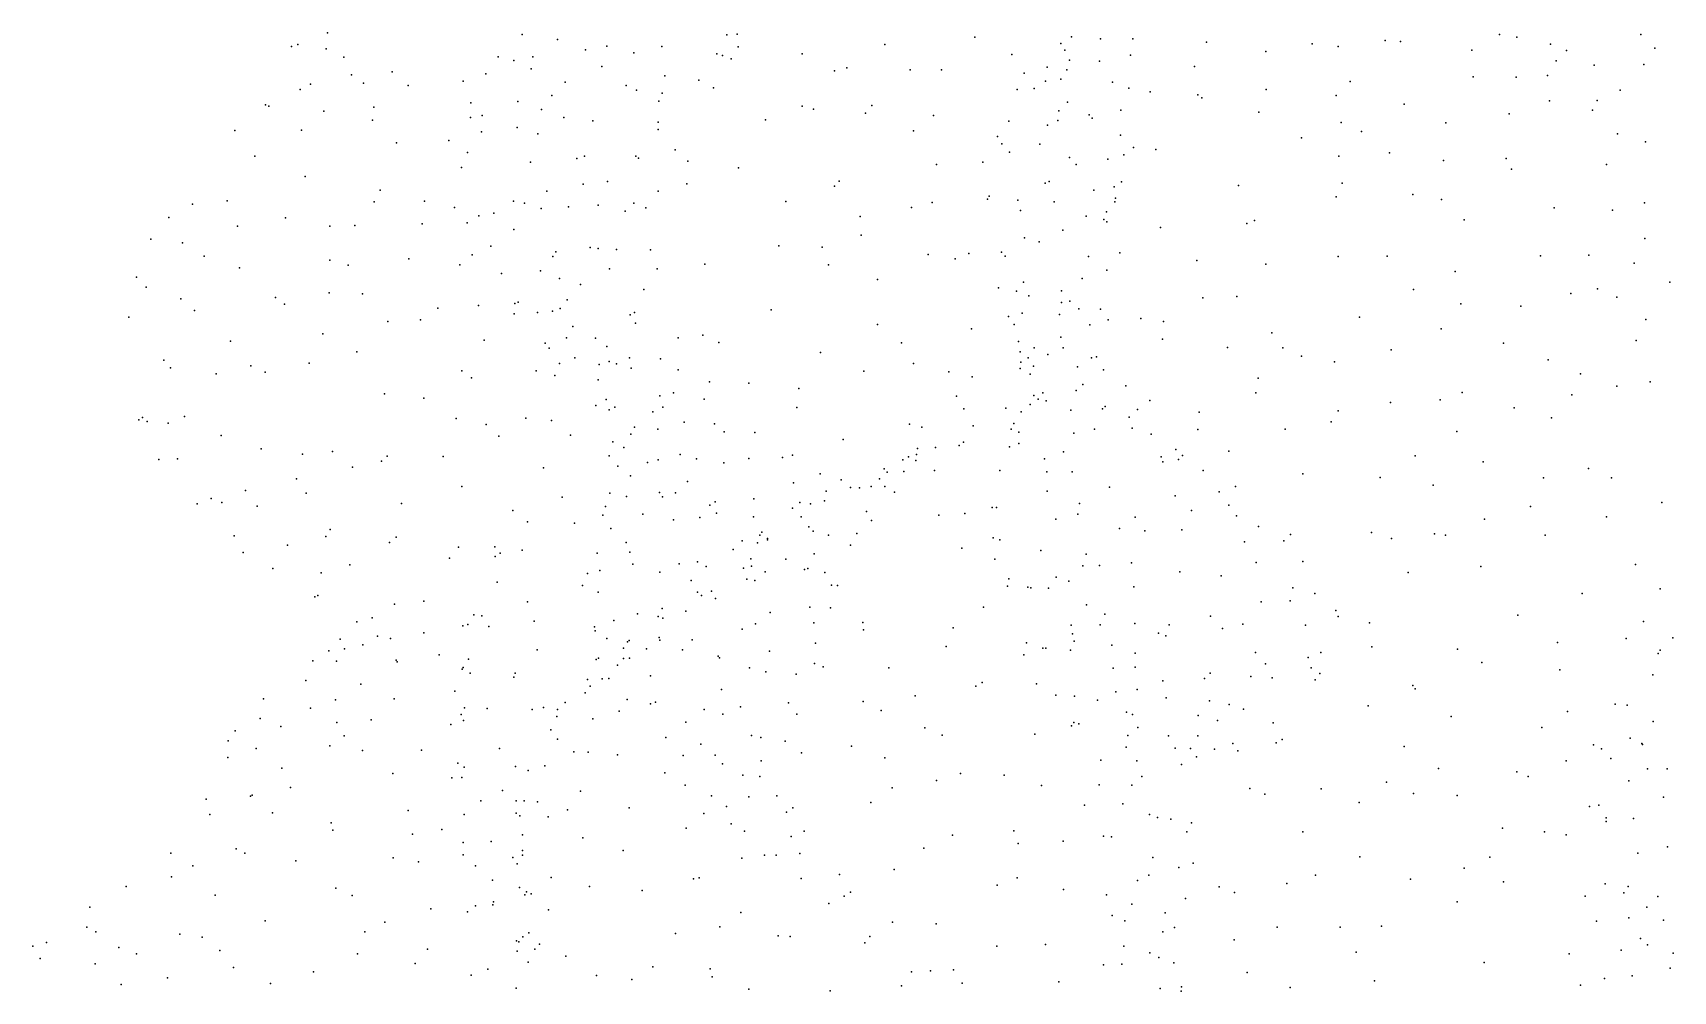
# Model space of a CAD drawing. Header units: metres. Extents: x -25 to 25, y -27.7 to 27.8.
# Drawn here: x -23.38 to -17.98, y 6.79 to 9.94 of the extents above; entities that cross this region are included whole.
import ezdxf

# ---------------------------------------------------------------- set-up
doc = ezdxf.new("R2010")
doc.units = ezdxf.units.M

msp = doc.modelspace()

# ---------------------------------------------------------------- linework, layer by layer
for p in [(-22.4075, 9.944, -3.8141), (-21.7676, 9.9382, -0.0066), (-21.0942, 9.9376, -1.2031), (-21.0594, 9.9398, 1.1441), (-18.551, 9.9383, -8.3017), (-18.0862, 9.9388, 2.2609), (-22.5259, 9.899, -4.2344), (-22.5059, 9.9056, -4.0397), (-22.4122, 9.891, -4.6144), (-21.6512, 9.9221, 0.3287), (-21.5589, 9.8882, -5.1052), (-21.489, 9.9002, -2.2923), (-21.3081, 9.8994, -5.18), (-21.0559, 9.8973, -1.6596), (-20.5738, 9.905, 1.4546), (-20.2777, 9.9292, 1.5625), (-19.9942, 9.9084, -6.9187), (-19.9814, 9.8864, -7.1998), (-19.9589, 9.9304, -6.4407), (-19.8637, 9.9244, 1.8231), (-19.7574, 9.9237, 1.9637), (-19.5155, 9.9129, 2.1472), (-19.3202, 9.8828, -8.7355), (-19.1675, 9.9073, 2.2625), (-19.0815, 9.8992, -8.7479), (-18.927, 9.9187, -8.6765), (-18.8766, 9.9149, 2.2173), (-18.6419, 9.8869, 2.1114), (-18.4935, 9.9299, -8.1416), (-18.3827, 9.9071, -7.958), (-18.3305, 9.8861, -8.1198), (-18.0398, 9.8929, -7.8368), (-22.3545, 9.8634, -3.4975), (-21.8461, 9.8651, -0.3867), (-21.7942, 9.8529, -0.6083), (-21.7324, 9.8645, 0.2107), (-21.505, 9.833, 0.7197), (-21.3993, 9.8783, 0.846), (-21.1265, 9.8745, -1.9277), (-21.1077, 9.8698, -5.2239), (-21.0797, 9.8579, -1.4494), (-20.8452, 9.8746, -5.2452), (-20.6987, 9.8283, -5.1946), (-20.1558, 9.8721, 1.663), (-20.0397, 9.8312, -5.5406), (-19.9661, 9.8544, -5.6823), (-19.8669, 9.8511, -6.3063), (-19.7647, 9.8702, -8.5111), (-19.5547, 9.8327, -8.7034), (-18.3648, 9.8519, -8.514), (-18.2391, 9.8374, -8.2596), (-18.0763, 9.8394, -8.0816), (-22.464, 9.7746, -3.7263), (-22.329, 9.8052, -4.7351), (-22.2899, 9.7783, -3.127), (-22.1946, 9.8151, -4.8644), (-21.9617, 9.7843, -4.9744), (-21.8864, 9.8084, -0.2476), (-21.7374, 9.8251, -5.0539), (-21.6262, 9.7813, -0.8743), (-21.298, 9.8023, -1.0501), (-21.186, 9.7882, 1.145), (-20.7395, 9.8183, 1.418), (-20.4901, 9.8222, -5.1402), (-20.3876, 9.8221, 1.5999), (-20.1146, 9.8107, -5.4006), (-20.0453, 9.7851, -7.4559), (-19.9944, 9.7917, -8.2936), (-19.9745, 9.8223, -6.743), (-19.8247, 9.7817, -5.9351), (-19.0419, 9.7834, -8.9124), (-18.637, 9.7992, -8.8624), (-18.4956, 9.7982, 2.0978), (-18.3931, 9.8032, -8.6791), (-22.4975, 9.7574, -4.4992), (-22.1424, 9.7707, -2.7193), (-21.7813, 9.7175, 0.2233), (-21.6694, 9.7378, -2.2474), (-21.4254, 9.77, -2.1607), (-21.3907, 9.7555, -5.089), (-21.3174, 9.7194, 1.0634), (-21.3062, 9.7454, -1.9554), (-21.1371, 9.7627, -1.3223), (-20.1384, 9.7579, -7.8602), (-20.0827, 9.7605, -8.1348), (-19.7708, 9.7618, 1.9884), (-19.7004, 9.7499, -8.6903), (-19.5441, 9.7393, 2.0825), (-19.5302, 9.7295, -8.816), (-19.3188, 9.7573, 2.1459), (-19.0885, 9.7376, 2.1369), (-18.3862, 9.7197, -8.8296), (-18.2293, 9.7216, -8.6342), (-18.1535, 9.7549, -8.3815), (-22.6124, 9.7073, -4.2494), (-22.6007, 9.7025, -3.9548), (-22.4204, 9.6862, -4.6234), (-22.2553, 9.6994, -2.9514), (-21.9374, 9.6648, -0.1771), (-21.9367, 9.713, -0.377), (-21.8994, 9.6716, -2.3767), (-21.7041, 9.6919, 0.4381), (-21.6306, 9.6648, -4.9949), (-20.846, 9.702, 1.4134), (-20.8086, 9.6926, -5.1229), (-20.6373, 9.68, 1.5401), (-20.6168, 9.7044, -5.0881), (-20.4132, 9.6722, -5.0605), (-20.0015, 9.6874, -7.0994), (-19.9724, 9.7162, -6.8978), (-19.9007, 9.674, -8.5429), (-19.7968, 9.6898, -6.1307), (-19.3427, 9.6825, -8.9528), (-18.8642, 9.7096, -9.0233), (-18.5194, 9.6771, -8.9992), (-18.2444, 9.6896, 2.2189), (-22.7125, 9.6221, -4.0754), (-22.4929, 9.6239, -3.583), (-22.2603, 9.6561, -4.7788), (-21.901, 9.6183, 0.0175), (-21.7835, 9.6325, -4.9587), (-21.7156, 9.6115, -0.8675), (-21.5343, 9.6545, -0.9939), (-21.3199, 9.6258, -1.1593), (-21.3196, 9.6503, -1.8104), (-20.9667, 9.6572, -5.1131), (-20.4797, 9.6213, 1.6817), (-20.1656, 9.6534, -8.0111), (-20.0379, 9.6397, 1.9242), (-20.0038, 9.6549, -5.4538), (-19.8915, 9.6627, 1.9697), (-19.0723, 9.6487, -9.0725), (-19.0053, 9.6192, 2.03), (-18.7278, 9.6477, -9.0936), (-18.1628, 9.6116, -8.7596), (-22.1808, 9.5822, -2.7359), (-22.0082, 9.5892, -4.8939), (-21.2636, 9.5592, -1.2934), (-20.2025, 9.6032, 1.8704), (-20.1889, 9.5787, -7.6603), (-20.0637, 9.577, -8.3509), (-19.7983, 9.6069, -6.3145), (-19.7558, 9.5663, -8.7904), (-19.6821, 9.5603, 2.0581), (-19.2025, 9.5978, 2.067), (-18.0705, 9.5849, 2.2704), (-22.6467, 9.538, -3.7397), (-21.9466, 9.5497, -0.5022), (-21.7398, 9.5184, -2.2207), (-21.5871, 9.5303, -4.9174), (-21.5616, 9.5381, 0.77), (-21.393, 9.5384, 1.0421), (-21.3841, 9.5311, -4.9392), (-21.222, 9.5211, 1.2126), (-20.4038, 9.5107, 1.7901), (-20.2509, 9.5179, -5.0598), (-20.1633, 9.5506, -8.1624), (-19.9661, 9.5334, 2.0123), (-19.944, 9.5104, -6.8516), (-19.8396, 9.5286, -6.5881), (-19.7874, 9.542, -6.0117), (-19.0798, 9.5379, -9.1891), (-18.9125, 9.5492, -9.2061), (-18.7347, 9.5235, -9.2371), (-18.5286, 9.5303, 2.0248), (-18.1989, 9.51, -8.942), (-22.4815, 9.4715, -4.6824), (-21.9666, 9.501, -0.32), (-21.4867, 9.4549, -1.9185), (-21.2249, 9.4474, -4.9239), (-21.0555, 9.4996, 1.3448), (-20.7241, 9.4558, -4.9491), (-20.0459, 9.4493, -8.4587), (-20.0327, 9.4549, -5.3224), (-19.7944, 9.4537, -6.2058), (-19.0689, 9.4487, 1.9452), (-18.5117, 9.4948, -9.1961), (-22.2342, 9.4259, -2.8619), (-21.6861, 9.4227, -4.8673), (-21.5664, 9.4461, -2.0721), (-21.3197, 9.4224, -1.4318), (-20.7398, 9.4395, 1.5654), (-20.2356, 9.3967, -7.7551), (-20.2308, 9.4058, -7.9445), (-19.8863, 9.4255, -5.5454), (-19.8186, 9.4367, 2.0754), (-19.8144, 9.3996, -6.4697), (-19.4097, 9.4419, -9.1247), (-19.0882, 9.4042, -9.3028), (-18.8365, 9.4118, 1.8944), (-18.7421, 9.3958, -9.3503), (-22.8519, 9.3802, -4.4372), (-22.7379, 9.3904, -4.5549), (-22.2538, 9.3871, -4.8165), (-22.0884, 9.3898, -4.826), (-21.9903, 9.369, -2.4584), (-21.9097, 9.3412, -0.6081), (-21.8603, 9.3505, -2.3438), (-21.7958, 9.3893, 0.2162), (-21.7595, 9.3837, -0.8407), (-21.7048, 9.366, 0.4535), (-21.6145, 9.3716, 0.6663), (-21.5174, 9.3764, 0.89), (-21.4281, 9.3567, -1.6977), (-21.4001, 9.3831, 1.0652), (-21.3602, 9.3683, -4.8524), (-20.8994, 9.3884, -4.926), (-20.4862, 9.3687, 1.7748), (-20.4175, 9.3857, -4.9128), (-20.1358, 9.3928, -7.3742), (-20.1277, 9.3587, -8.3295), (-20.0159, 9.3873, 2.0336), (-19.9107, 9.3399, -6.7933), (-19.8445, 9.3547, -5.9839), (-19.8171, 9.3876, -8.8233), (-18.3713, 9.3681, -9.228), (-18.1792, 9.3606, -9.0626), (-18.0738, 9.3844, -8.9239), (-22.9302, 9.3356, -3.9359), (-22.7036, 9.3073, -3.5937), (-22.5464, 9.3346, -3.4596), (-22.3998, 9.3074, -3.2395), (-22.3178, 9.3092, -3.0605), (-22.0959, 9.3152, -2.6145), (-21.9487, 9.3185, -0.2341), (-21.795, 9.2963, -4.8374), (-20.6545, 9.3394, -4.8624), (-19.9881, 9.2942, -8.6414), (-19.8529, 9.3292, -5.7517), (-19.8435, 9.3219, -6.643), (-19.6661, 9.3036, 2.1036), (-19.3819, 9.3158, -9.2277), (-19.3567, 9.3266, 2.0278), (-18.6671, 9.3288, 1.8945), (-22.9888, 9.2645, -4.328), (-22.8854, 9.2528, -3.7758), (-21.8699, 9.2413, -0.024), (-21.5437, 9.2371, 0.8002), (-21.5166, 9.2336, -1.8889), (-20.923, 9.2428, 1.4843), (-20.7797, 9.238, -4.8083), (-20.6515, 9.2775, 1.6728), (-20.114, 9.2689, 2.0146), (-20.0661, 9.2557, -8.467), (-18.0722, 9.2668, 2.1052), (-22.8142, 9.2084, -4.6326), (-22.4001, 9.1951, -4.8513), (-22.3398, 9.179, -3.1569), (-22.1405, 9.2, -4.8563), (-21.9724, 9.1808, -2.5553), (-21.9322, 9.2131, -4.8388), (-21.666, 9.2082, -2.2272), (-21.6561, 9.2234, -4.8015), (-21.4563, 9.2307, -4.7965), (-21.3446, 9.2296, -1.4388), (-21.1656, 9.1824, 1.3102), (-20.7595, 9.1806, 1.6114), (-20.4313, 9.2144, -4.8537), (-20.3426, 9.2003, 1.884), (-20.2974, 9.218, -4.9362), (-20.1901, 9.222, -7.5115), (-20.1774, 9.2092, -5.1041), (-19.9036, 9.2082, -5.6177), (-19.8, 9.2197, -8.928), (-19.5467, 9.1944, 2.0656), (-19.3194, 9.1822, -9.3377), (-19.0818, 9.2082, -9.4341), (-18.9203, 9.2086, 1.8226), (-18.4163, 9.2096, 1.937), (-18.2566, 9.212, 2.0128), (-18.1072, 9.1854, -9.1025), (-23.0367, 9.1402, -4.0459), (-22.6974, 9.1699, -4.7531), (-21.8351, 9.1517, -0.5782), (-21.7066, 9.1604, 0.2811), (-21.644, 9.1354, -0.857), (-21.4802, 9.167, 0.9307), (-21.3227, 9.1675, -1.2673), (-20.598, 9.1324, -4.7513), (-19.9248, 9.1351, -8.8144), (-19.8435, 9.1627, -6.4786), (-18.6969, 9.1583, -9.4977), (-23.0043, 9.1064, -4.4576), (-22.5795, 9.0725, -4.8572), (-22.4019, 9.0883, -3.2812), (-22.2923, 9.0848, -4.8964), (-21.5748, 9.1154, -2.1225), (-21.3672, 9.0987, -4.7112), (-20.1999, 9.1045, -8.0055), (-20.1403, 9.0938, -8.2631), (-20.1175, 9.1233, -7.4019), (-20.1003, 9.0787, -5.2271), (-19.9921, 9.0947, -5.4004), (-19.5272, 9.0719, -9.2805), (-19.4153, 9.0758, 2.0045), (-18.8334, 9.0986, -9.5493), (-18.316, 9.0858, 1.9101), (-18.2286, 9.1015, -9.2633), (-18.1644, 9.074, 1.9403), (-17.9899, 9.123, -9.0136), (-22.891, 9.0685, -4.6373), (-22.8451, 9.0302, -3.6616), (-22.5489, 9.051, -3.4295), (-22.0446, 9.0379, -2.7981), (-21.911, 9.0465, -2.6137), (-21.7931, 9.0185, -0.2361), (-21.7911, 9.0532, -4.8226), (-21.7803, 9.0574, -2.4538), (-21.7166, 9.0229, -0.6323), (-21.6672, 9.0282, 0.1755), (-21.6422, 9.037, -4.7687), (-21.6195, 9.0651, 0.3977), (-21.412, 9.0157, -1.6158), (-21.3977, 9.0231, -0.9673), (-20.9476, 9.0326, -4.6852), (-20.1219, 9.0213, 1.9629), (-19.9989, 9.0171, -8.7466), (-19.9928, 9.056, -5.9576), (-19.965, 9.0603, -5.6917), (-19.9356, 9.0354, 2.0333), (-19.8641, 9.034, -8.962), (-18.6782, 9.0524, 1.7534), (-18.4803, 9.0439, -9.4598), (-23.0613, 9.0077, -4.2695), (-22.209, 8.9941, -3.0923), (-22.1021, 8.9987, -2.9371), (-21.6008, 8.9773, -0.7321), (-21.3943, 8.988, 1.0067), (-20.5975, 8.9835, 1.7147), (-20.2884, 8.9692, 1.8853), (-20.1671, 9.0105, -7.725), (-20.1479, 8.9844, -8.139), (-19.8989, 8.9824, -6.9767), (-19.8391, 8.9995, -6.7201), (-19.7312, 9.004, -9.1285), (-19.6565, 8.9936, 2.0305), (-19.0119, 9.0079, 1.7486), (-18.743, 8.9691, -9.5703), (-18.0696, 9.0002, -9.1293), (-22.7266, 8.9287, -4.8051), (-22.4229, 8.9529, -4.9133), (-21.8921, 8.9326, -2.7393), (-21.6915, 8.922, -2.4802), (-21.6209, 8.94, -2.3359), (-21.5263, 8.9387, -4.7194), (-21.4883, 8.9116, -1.9107), (-21.2541, 8.9402, -1.1538), (-21.1726, 8.9493, 1.3034), (-21.1196, 8.9247, -4.6443), (-20.5188, 8.924, -4.7036), (-20.1334, 8.9277, -5.3002), (-19.9948, 8.9424, -6.1994), (-19.6597, 8.9358, -9.2473), (-19.446, 8.9078, 1.9248), (-19.2997, 8.9564, 1.8774), (-18.538, 8.9223, 1.7029), (-18.1009, 8.9307, 1.8267), (-22.9465, 8.867, -3.7933), (-22.4679, 8.8561, -3.4105), (-22.3117, 8.8938, -3.2675), (-21.6785, 8.9059, -0.168), (-21.6447, 8.8552, -0.4061), (-21.5935, 8.8739, 0.0226), (-21.4813, 8.8619, 0.724), (-21.4564, 8.8542, -0.7152), (-21.4137, 8.874, -1.6809), (-21.3121, 8.8713, -1.4199), (-20.785, 8.8914, 1.6191), (-20.4793, 8.8551, 1.7602), (-20.1287, 8.8937, -7.9859), (-20.1259, 8.86, 1.9026), (-20.1022, 8.8743, -8.3139), (-20.0823, 8.9069, -7.6148), (-20.0368, 8.8848, -5.5536), (-19.9865, 8.9067, -8.8616), (-19.8936, 8.8739, -7.1048), (-19.877, 8.8779, -6.5085), (-19.2644, 8.9067, -9.4869), (-19.2024, 8.8798, 1.7796), (-19.0942, 8.8614, -9.5585), (-18.9069, 8.9008, -9.584), (-18.3912, 8.8677, 1.7088), (-22.9247, 8.8408, -4.6172), (-22.7739, 8.8215, -3.6265), (-22.6607, 8.8481, -3.5251), (-22.6129, 8.8267, -4.8791), (-21.9653, 8.8318, -4.8818), (-21.9335, 8.8088, -2.9235), (-21.7213, 8.8316, -2.6244), (-21.6602, 8.8161, -4.7653), (-21.5171, 8.8019, 0.1852), (-21.5142, 8.8521, -2.1057), (-21.4087, 8.8404, 0.9107), (-21.2533, 8.8343, -4.6312), (-20.6423, 8.8306, -4.6535), (-20.3627, 8.8283, -4.9349), (-20.286, 8.8111, 1.8287), (-20.1281, 8.8391, -5.4278), (-20.0954, 8.8209, -8.523), (-20.0846, 8.8467, -7.7873), (-19.9396, 8.8442, -7.3011), (-19.8538, 8.8344, -9.1228), (-19.345, 8.8067, 1.799), (-18.2844, 8.8213, -9.3443), (-22.2208, 8.7561, -3.2611), (-21.3138, 8.7492, -1.5528), (-21.2692, 8.7585, 1.1314), (-21.1508, 8.795, -1.0274), (-21.021, 8.7912, 1.4217), (-20.8562, 8.7736, -4.5904), (-20.3382, 8.7478, -5.1395), (-20.083, 8.7497, -8.777), (-20.0536, 8.7593, -6.0579), (-19.9443, 8.7662, -7.5344), (-19.9219, 8.7861, 1.898), (-19.7805, 8.7823, -6.8258), (-19.3531, 8.7586, -9.4773), (-18.674, 8.7605, 1.5442), (-18.3127, 8.7521, 1.6392), (-18.165, 8.7811, -9.2283), (-18.0555, 8.7955, 1.6937), (-22.0908, 8.7415, -3.1568), (-21.5251, 8.7168, -2.2689), (-21.4904, 8.7375, -0.1182), (-21.4812, 8.7035, 0.3072), (-21.4619, 8.7121, -0.2685), (-21.3369, 8.6963, 0.9447), (-21.3044, 8.712, -0.6153), (-21.1682, 8.7376, -0.811), (-20.8636, 8.7108, 1.552), (-20.314, 8.7058, -5.3137), (-20.1759, 8.7082, -5.6459), (-20.1255, 8.6965, -8.3022), (-20.0955, 8.7207, -8.1436), (-20.0694, 8.738, -5.8858), (-20.0425, 8.7322, -8.9308), (-19.9615, 8.7018, -9.0817), (-19.8568, 8.7065, -6.5222), (-19.849, 8.7136, -7.3827), (-19.7419, 8.7038, -6.9557), (-19.7013, 8.7338, -9.3113), (-19.5389, 8.6952, 1.7857), (-19.0821, 8.6996, -9.5627), (-18.9098, 8.7275, 1.5286), (-18.7457, 8.7363, -9.5752), (-18.5025, 8.7091, 1.5412), (-23.0286, 8.6699, -4.2109), (-23.0164, 8.6773, -4.0528), (-23.0012, 8.6648, -4.4141), (-22.9321, 8.6595, -3.8735), (-22.8787, 8.6815, -4.6447), (-21.9844, 8.674, -4.8841), (-21.8852, 8.655, -3.0221), (-21.7557, 8.676, -2.8336), (-21.6712, 8.6679, -2.6608), (-21.3977, 8.6456, -2.0147), (-21.3202, 8.6392, -0.426), (-21.2343, 8.6619, -1.4443), (-21.1339, 8.6565, 1.2876), (-20.4929, 8.6559, 1.7056), (-20.4518, 8.6455, -4.8928), (-20.2829, 8.6507, -5.5373), (-20.1574, 8.6396, -5.969), (-20.1494, 8.6579, -8.6445), (-19.8833, 8.6395, -9.2124), (-19.7695, 8.6784, -6.6965), (-19.7602, 8.6423, 1.7942), (-19.5433, 8.6383, -9.4177), (-19.2567, 8.6389, 1.6253), (-19.1051, 8.6631, 1.5604), (-18.3796, 8.6767, -9.4064), (-22.7574, 8.618, -3.7168), (-21.8443, 8.6161, -4.8249), (-21.6085, 8.6196, -2.5019), (-21.4686, 8.5976, 0.0246), (-21.4096, 8.6227, 0.6805), (-21.102, 8.6311, -1.2765), (-21.0014, 8.628, -0.8006), (-20.7112, 8.6048, -4.5821), (-20.3287, 8.5859, -6.4496), (-20.3146, 8.5961, -5.7367), (-20.1327, 8.6293, -6.259), (-20.1326, 8.5926, -8.8687), (-19.9518, 8.6259, -7.7294), (-19.6969, 8.6229, -7.1647), (-18.691, 8.6321, 1.4411), (-22.9631, 8.54, -4.2947), (-22.9018, 8.5422, -4.5059), (-22.6267, 8.5748, -3.6351), (-22.4898, 8.5574, -3.5639), (-22.3917, 8.5654, -4.8882), (-22.2303, 8.5344, -4.8895), (-22.212, 8.5508, -3.3927), (-22.0277, 8.5492, -3.2424), (-21.481, 8.5516, 0.2272), (-21.433, 8.5792, -4.6407), (-21.3193, 8.5388, 0.8622), (-21.2468, 8.556, -4.5603), (-21.1932, 8.5416, -1.5447), (-21.0214, 8.5433, -0.6641), (-20.9102, 8.5464, -1.0518), (-20.878, 8.5542, -4.5235), (-20.5145, 8.5385, -5.9977), (-20.4962, 8.5488, -5.1777), (-20.4714, 8.536, -5.8184), (-20.4697, 8.5564, -5.486), (-20.4657, 8.5755, -6.3141), (-20.4068, 8.5792, -6.142), (-20.163, 8.5813, -6.4821), (-20.0482, 8.5418, -9.0769), (-19.9857, 8.565, 1.7165), (-19.6638, 8.5487, -9.3834), (-19.6593, 8.5313, -7.4119), (-19.6157, 8.5722, 1.7002), (-19.6069, 8.5398, -6.839), (-19.5936, 8.5531, -6.9994), (-19.4414, 8.5668, 1.6414), (-18.8286, 8.5515, -9.559), (-18.6045, 8.5314, -9.4961), (-22.5095, 8.4761, -4.8228), (-22.3257, 8.514, -3.4962), (-21.6967, 8.5121, -2.6501), (-21.4525, 8.5175, 0.4697), (-21.411, 8.4859, -2.1882), (-21.3544, 8.5296, -0.3183), (-21.1039, 8.5285, -1.4036), (-20.7868, 8.4921, 1.5363), (-20.5915, 8.476, -5.5444), (-20.5758, 8.5086, -6.5067), (-20.5658, 8.4979, -4.6969), (-20.511, 8.5003, -4.8767), (-20.4103, 8.5029, -6.6654), (-20.1953, 8.503, -8.6566), (-20.0409, 8.4987, -6.6096), (-19.9569, 8.499, -7.8346), (-19.526, 8.5029, -7.1987), (-19.1977, 8.4923, 1.4946), (-18.9433, 8.4804, 1.375), (-18.4061, 8.4796, 1.4593), (-18.258, 8.5095, 1.4961), (-18.1818, 8.4797, -9.2206), (-22.678, 8.4378, -3.779), (-22.4777, 8.429, -3.6502), (-21.9653, 8.4506, -4.8275), (-21.4785, 8.4283, -4.6648), (-21.315, 8.4308, -2.0708), (-21.263, 8.4298, -0.4001), (-21.2228, 8.4675, -1.7981), (-20.8738, 8.4627, -0.8123), (-20.767, 8.4357, -6.0829), (-20.7175, 8.4729, -6.3223), (-20.6866, 8.447, -5.8697), (-20.6566, 8.446, -5.7101), (-20.6189, 8.4502, -5.3176), (-20.5736, 8.4508, -6.6614), (-20.5414, 8.4318, 1.6047), (-20.0399, 8.4348, -8.0404), (-19.8338, 8.4486, -9.3323), (-19.4738, 8.4329, -9.4628), (-19.4196, 8.4506, -7.0885), (-18.7691, 8.4548, 1.3137), (-22.837, 8.3937, -4.3654), (-22.7911, 8.4115, -3.9743), (-22.7561, 8.3984, -4.5512), (-22.6389, 8.386, -4.6782), (-22.164, 8.3951, -3.4864), (-21.7974, 8.3716, -2.8138), (-21.6353, 8.4158, -2.4653), (-21.4933, 8.3844, 0.0432), (-21.4236, 8.4176, -0.1704), (-21.3053, 8.417, -4.6066), (-21.1499, 8.3892, -4.5616), (-21.1325, 8.3998, -0.5299), (-21.0049, 8.41, -1.4103), (-20.8775, 8.3794, -5.9516), (-20.8534, 8.3976, -6.2965), (-20.8188, 8.3932, -1.0493), (-20.7722, 8.4039, -6.532), (-20.6339, 8.3679, -4.999), (-20.221, 8.3819, -6.8392), (-20.2062, 8.3816, -8.817), (-19.9328, 8.3948, -6.6783), (-19.6187, 8.42, -7.543), (-19.5639, 8.3719, -6.5989), (-19.4417, 8.3891, -6.8043), (-18.4493, 8.3845, -9.3991), (-18.0162, 8.3979, 1.4689), (-21.7493, 8.3346, -2.5609), (-21.5954, 8.3303, -4.7635), (-21.5018, 8.3568, 0.1951), (-21.3705, 8.3594, 0.6149), (-21.2692, 8.341, 0.819), (-21.1827, 8.3481, -1.8892), (-21.1275, 8.3629, 1.0662), (-21.0058, 8.3506, 1.2297), (-20.8492, 8.3513, 1.3944), (-20.8237, 8.3178, -5.3484), (-20.618, 8.3392, -4.7322), (-20.3959, 8.3559, -6.8756), (-20.31, 8.3617, 1.5511), (-20.0113, 8.3433, -9.1934), (-19.9381, 8.3598, 1.4876), (-19.7496, 8.3502, -6.5485), (-19.4164, 8.3539, -7.4402), (-19.3437, 8.3193, 1.4375), (-18.5998, 8.3436, 1.3844), (-18.1989, 8.3513, 1.4734), (-22.7152, 8.2886, -4.1079), (-22.413, 8.2857, -3.7661), (-22.3989, 8.3091, -4.7482), (-22.2033, 8.2668, -3.6463), (-22.1814, 8.2836, -4.7726), (-21.4759, 8.3125, 0.3698), (-21.4251, 8.2662, -4.7711), (-21.0427, 8.2719, -6.051), (-20.9924, 8.2657, -6.498), (-20.9856, 8.2907, -5.7726), (-20.9789, 8.3007, -0.6564), (-20.9603, 8.2748, -4.6016), (-20.96, 8.2796, -5.5739), (-20.809, 8.304, -1.1854), (-20.7587, 8.2908, -6.7602), (-20.6656, 8.2957, 1.457), (-20.2173, 8.2817, -8.6891), (-20.1953, 8.2749, -8.4931), (-19.801, 8.3129, 1.4236), (-19.7184, 8.3049, -7.6833), (-19.5964, 8.3085, -9.4274), (-19.3895, 8.2686, -6.6315), (-19.2609, 8.272, -6.8369), (-19.2389, 8.2931, -7.0482), (-18.9722, 8.2991, 1.2992), (-18.9061, 8.2792, -9.533), (-18.7643, 8.2953, 1.3034), (-18.7282, 8.2905, -9.5077), (-18.4003, 8.2906, 1.4475), (-22.6852, 8.2339, -4.3107), (-22.5399, 8.2575, -4.599), (-22.0059, 8.2148, -4.7802), (-21.9764, 8.2507, -3.4938), (-21.8576, 8.2519, -2.9199), (-21.8565, 8.2203, -2.702), (-21.8398, 8.2312, -3.2662), (-21.7669, 8.241, -4.8008), (-21.5208, 8.2307, 0.1058), (-21.4129, 8.2345, -0.2809), (-21.0733, 8.2435, -1.7796), (-21.0151, 8.213, 1.0593), (-20.8994, 8.2114, 1.1967), (-20.8063, 8.2289, -5.0555), (-20.6864, 8.2575, -4.8795), (-20.3202, 8.2477, -6.9814), (-20.2116, 8.2118, 1.3501), (-20.0598, 8.2404, -6.925), (-19.9113, 8.2278, 1.3128), (-22.5878, 8.1802, -4.1428), (-22.4289, 8.1663, -3.9351), (-22.3341, 8.1923, -4.6566), (-21.5518, 8.1644, -4.8912), (-21.5119, 8.1739, -0.0583), (-21.4028, 8.195, -2.1529), (-21.3145, 8.1688, 0.6501), (-21.25, 8.1963, -0.4765), (-21.1899, 8.2023, -4.767), (-21.162, 8.1869, -1.8963), (-21.0389, 8.182, -5.4413), (-21.0122, 8.1885, -1.6183), (-20.9676, 8.1696, -6.7477), (-20.8382, 8.177, -4.9062), (-20.8273, 8.1802, -0.8634), (-20.7716, 8.1679, -6.907), (-20.0098, 8.1522, -9.1767), (-19.9218, 8.1891, -6.8603), (-19.8675, 8.1902, -9.3174), (-19.7617, 8.1994, -6.6956), (-19.6029, 8.1703, 1.3418), (-19.4671, 8.1564, -7.6083), (-19.3521, 8.2, -9.4855), (-19.1985, 8.2035, -7.2914), (-18.8512, 8.1674, 1.2871), (-18.6127, 8.1869, -9.4708), (-18.103, 8.1938, 1.4802), (-21.8495, 8.1354, -2.5585), (-21.5684, 8.1252, -2.2195), (-21.5169, 8.1027, 0.2339), (-21.2106, 8.1413, -6.2197), (-21.1907, 8.103, -6.5452), (-21.1438, 8.1064, -1.7205), (-21.0276, 8.1451, -5.2635), (-21.0012, 8.1415, -4.8734), (-20.7488, 8.1262, -1.0528), (-20.7299, 8.1248, 1.2142), (-20.1698, 8.1225, -8.5189), (-20.1656, 8.1468, -8.9062), (-20.1028, 8.1193, -7.0196), (-20.0931, 8.1176, 1.1308), (-20.0348, 8.1165, -8.2046), (-19.9677, 8.1389, -8.0521), (-19.7546, 8.1202, -7.8313), (-19.2305, 8.1169, 1.2905), (-19.159, 8.0982, -6.9546), (-18.2784, 8.098, -9.3765), (-18.0224, 8.1141, -9.2259), (-22.4493, 8.0878, -4.1264), (-22.4399, 8.0924, -4.4558), (-22.1872, 8.0636, -3.8113), (-22.0908, 8.0733, -3.6901), (-21.7498, 8.071, -2.3719), (-21.3063, 8.0487, -6.3284), (-21.1765, 8.0923, -5.5092), (-21.1311, 8.0818, -5.0253), (-20.8205, 8.053, -1.3576), (-20.753, 8.0511, -1.2064), (-20.2493, 8.0537, 1.0553), (-19.9099, 8.0607, 1.0869), (-19.3355, 8.0708, -6.3856), (-19.2397, 8.0742, -7.3694), (-22.3117, 8.0056, -4.0293), (-22.2608, 8.0179, -4.5926), (-21.9623, 7.9917, -5.0568), (-21.9462, 7.9968, -2.861), (-21.9267, 8.028, -2.6927), (-21.8999, 8.0247, -3.1237), (-21.728, 8.0073, -5.047), (-21.4657, 8.0094, 0.3634), (-21.3877, 8.0319, -5.0494), (-21.3197, 8.023, -1.8916), (-21.3042, 8.0173, -5.8021), (-21.2285, 8.0404, -0.5168), (-20.9995, 7.9985, -6.9571), (-20.9507, 8.0359, 0.9196), (-20.8076, 8.0024, 0.9675), (-20.6456, 8.0034, -7.1214), (-19.9606, 7.9946, -7.021), (-19.8646, 7.9954, -9.2611), (-19.8493, 8.0307, -7.9786), (-19.7508, 7.9997, -6.8054), (-19.638, 7.9958, -7.8086), (-19.5021, 8.0237, -9.4196), (-19.3956, 7.9976, -7.62), (-19.1892, 7.9944, -6.3742), (-19.0894, 8.0423, -9.5211), (-19.0823, 8.0228, -6.6595), (-18.9783, 8.0016, 1.2224), (-18.491, 8.0273, -9.4491), (-18.0768, 8.0063, 1.4998), (-22.3664, 7.9483, -4.3976), (-22.2434, 7.9582, -5.0888), (-22.201, 7.9505, -5.3995), (-22.0904, 7.9693, -5.2878), (-21.8764, 7.9893, -2.5111), (-21.5287, 7.9892, -5.1033), (-21.5266, 7.9755, 0.0018), (-21.4887, 7.9504, -0.1658), (-21.4202, 7.9388, -5.2103), (-21.4149, 7.9433, -6.4185), (-21.3168, 7.954, -6.6715), (-21.3138, 7.9447, -5.3852), (-21.2077, 7.946, -1.4768), (-21.0432, 7.9811, -0.6631), (-20.6435, 7.9792, 0.9845), (-20.3489, 7.9849, -7.1844), (-20.108, 7.9361, -8.6516), (-19.9562, 7.9653, 0.9429), (-19.9503, 7.9412, -8.207), (-19.6733, 7.9675, 1.1304), (-19.6487, 7.9588, -6.6304), (-19.4626, 7.9832, 1.2153), (-18.3598, 7.9373, -9.4295), (-18.1343, 7.9506, -9.3712), (-17.9801, 7.953, -9.3053), (-22.4032, 7.9095, -5.358), (-22.3523, 7.9161, -4.1953), (-22.2913, 7.9297, -4.7548), (-22.0399, 7.8969, -3.5875), (-21.9438, 7.8827, -5.5517), (-21.7183, 7.9128, -5.3431), (-21.5156, 7.8852, -5.3377), (-21.4341, 7.885, -1.6607), (-21.4337, 7.919, -5.9982), (-21.4136, 7.8851, -5.6249), (-21.3581, 7.916, 0.4926), (-21.2392, 7.913, -6.8418), (-21.1218, 7.892, -1.3385), (-21.1176, 7.8867, -7.0182), (-20.9531, 7.909, -7.1161), (-20.8023, 7.9345, -0.9849), (-20.372, 7.9239, 0.8664), (-20.1162, 7.8968, -7.2171), (-20.0536, 7.918, -8.9581), (-20.0437, 7.9185, -8.4526), (-19.9622, 7.9114, -9.1018), (-19.8269, 7.9281, -6.9791), (-19.7502, 7.9017, -8.0008), (-19.3536, 7.904, -9.4495), (-19.1803, 7.8873, -6.9926), (-19.1391, 7.9037, -6.8127), (-18.971, 7.9228, -9.5372), (-18.689, 7.9154, 1.3432), (-18.0289, 7.9005, -12.0347), (-18.0224, 7.912, -11.7564), (-22.4566, 7.8768, -5.1234), (-22.3783, 7.8756, -4.6308), (-22.1823, 7.8786, -3.7834), (-22.1781, 7.8738, -5.6062), (-21.9646, 7.8493, -2.9231), (-21.9614, 7.8547, -2.738), (-21.9382, 7.8357, -2.5775), (-21.7904, 7.8358, -5.5462), (-21.5241, 7.8807, -1.9698), (-21.4534, 7.8623, -6.5808), (-21.0191, 7.8536, 0.7531), (-20.965, 7.8406, -1.2035), (-20.8657, 7.8331, -0.8281), (-20.8052, 7.8684, 0.8435), (-20.7764, 7.8566, -7.2472), (-20.5606, 7.8538, 0.8434), (-19.822, 7.8522, -8.128), (-19.7495, 7.8564, 1.0078), (-19.5031, 7.8366, -7.8035), (-19.3209, 7.8671, 1.1592), (-19.1701, 7.8536, -6.4678), (-19.1425, 7.8347, -9.5128), (-18.6087, 7.8714, -9.5109), (-18.3521, 7.8477, 1.4908), (-18.0458, 7.8308, 1.5772), (-22.4792, 7.8124, -4.9236), (-22.2986, 7.7996, -4.0144), (-21.9889, 7.7772, -3.4432), (-21.795, 7.8234, -2.3288), (-21.5527, 7.8152, -6.3315), (-21.5431, 7.793, -5.5908), (-21.5044, 7.8173, -5.8031), (-21.482, 7.8192, 0.2147), (-21.345, 7.8269, -0.3761), (-21.1113, 7.7822, -7.1616), (-20.2737, 7.7936, -7.3889), (-20.2538, 7.8053, 0.7394), (-20.0748, 7.8013, 0.7787), (-19.813, 7.7744, -9.1682), (-19.7433, 7.7825, -6.9749), (-19.6583, 7.811, -6.7783), (-19.5216, 7.8183, 1.0797), (-19.3697, 7.8257, -6.3543), (-19.2991, 7.8206, -7.2417), (-19.1579, 7.8145, 1.1442), (-18.8365, 7.7952, -9.5429), (-18.8282, 7.7841, 1.2569), (-22.6184, 7.7512, -5.179), (-22.4634, 7.721, -4.608), (-22.3813, 7.7488, -4.3526), (-22.188, 7.7512, -5.7591), (-21.9565, 7.7221, -3.2492), (-21.6971, 7.7234, -5.7244), (-21.6252, 7.7392, -6.1353), (-21.5603, 7.772, -1.6605), (-21.4212, 7.7492, -6.8362), (-21.3454, 7.7351, -6.9821), (-21.3288, 7.7403, -1.2633), (-21.0483, 7.7252, -1.1194), (-20.891, 7.7383, 0.7336), (-20.6448, 7.7434, 0.7571), (-20.4736, 7.7619, 0.752), (-20.0112, 7.7634, -8.7547), (-19.9499, 7.7602, -8.442), (-19.8735, 7.7475, -7.2811), (-19.6481, 7.7547, -8.0128), (-19.5054, 7.7455, -9.3781), (-19.4402, 7.7331, -6.4685), (-18.9834, 7.7283, 1.1725), (-18.1702, 7.7342, -11.9672), (-18.1311, 7.7308, -11.7067), (-22.629, 7.6871, -4.9312), (-22.3773, 7.6734, -5.7637), (-22.2642, 7.6824, -3.8631), (-22.0025, 7.667, -5.8366), (-21.9682, 7.7007, -3.0869), (-21.9607, 7.6804, -2.6548), (-21.8825, 7.7197, -2.4566), (-21.7341, 7.7167, -2.1901), (-21.6536, 7.6941, -1.9391), (-21.6511, 7.7163, -5.9665), (-21.5351, 7.6864, -1.4304), (-21.4482, 7.7114, 0.0524), (-21.2291, 7.6754, -7.198), (-21.1686, 7.7163, 0.5686), (-21.1068, 7.7012, -0.5549), (-20.8631, 7.7017, -0.9734), (-20.5859, 7.7132, -7.4716), (-19.9516, 7.6741, -8.6131), (-19.9347, 7.6698, -8.88), (-19.7782, 7.708, -8.194), (-19.7583, 7.7003, -7.1661), (-19.543, 7.6967, -7.8555), (-19.4788, 7.6799, -6.6244), (-19.393, 7.7176, -7.4556), (-19.2961, 7.6724, -6.871), (-18.7104, 7.6936, -9.5456), (-18.3265, 7.7105, -9.4919), (-18.0454, 7.6769, -11.4892), (-22.7347, 7.6132, -5.1252), (-22.7113, 7.646, -5.2962), (-22.5619, 7.6607, -5.6225), (-22.3534, 7.6302, -4.064), (-21.6734, 7.6499, -1.7594), (-21.6504, 7.6188, -6.6322), (-21.2945, 7.624, -1.1416), (-21.0123, 7.6306, -7.4021), (-20.9813, 7.6244, 0.6154), (-20.9014, 7.6119, -0.7969), (-20.4421, 7.6565, -7.5628), (-20.3845, 7.6324, 0.6406), (-20.0804, 7.6355, 0.7526), (-19.9598, 7.6627, -7.5249), (-19.7739, 7.6311, -7.409), (-19.7411, 7.6572, 0.9483), (-19.6399, 7.6302, -7.071), (-19.5437, 7.63, -6.8372), (-19.2664, 7.6182, -9.5121), (-18.4114, 7.657, 1.512), (-18.1213, 7.6221, -9.5469), (-22.7357, 7.5582, -4.9628), (-22.643, 7.5884, -4.7294), (-22.4007, 7.5969, -4.2067), (-22.2928, 7.5822, -5.8699), (-22.0989, 7.5829, -3.5208), (-21.8421, 7.5879, -2.3386), (-21.5977, 7.5775, -6.7964), (-21.55, 7.5762, -1.3202), (-21.4536, 7.5674, -7.0641), (-21.2375, 7.565, -7.3081), (-21.1792, 7.6023, -0.4451), (-21.1318, 7.5659, 0.4917), (-20.8481, 7.574, -7.5282), (-20.6832, 7.5956, 0.6449), (-19.779, 7.5927, -9.1247), (-19.618, 7.5897, -7.3376), (-19.568, 7.5883, -9.3511), (-19.5483, 7.5613, -7.5222), (-19.4892, 7.5865, -7.7619), (-19.4289, 7.6046, -9.4393), (-19.4117, 7.5809, -7.0632), (-19.286, 7.6072, 1.0705), (-18.8651, 7.5952, 1.2443), (-18.2418, 7.6008, -11.8933), (-18.2151, 7.587, -12.1343), (-18.0821, 7.6043, 1.6743), (-18.0805, 7.6012, -12.3401), (-22.5577, 7.524, -4.4499), (-22.1934, 7.5056, -3.6756), (-21.9788, 7.54, -2.8688), (-21.9582, 7.5273, -2.6357), (-21.7894, 7.5294, -6.0437), (-21.7479, 7.5156, -2.1069), (-21.6929, 7.5313, -1.5468), (-21.2975, 7.5079, 0.0702), (-21.1081, 7.5377, -0.9761), (-20.981, 7.5478, -0.6721), (-20.5732, 7.5578, -7.632), (-20.3252, 7.506, -7.7417), (-19.8623, 7.5501, -8.5177), (-19.7446, 7.5476, -8.2489), (-19.5978, 7.5361, -8.0169), (-18.7511, 7.5222, -9.5704), (-18.4936, 7.5113, 1.5269), (-18.3309, 7.5476, 1.6015), (-18.1841, 7.5557, -11.6554), (-18.0636, 7.5208, -11.4174), (-17.999, 7.5216, -12.4492), (-22.5301, 7.4594, -5.8111), (-21.999, 7.4914, -3.3395), (-21.9662, 7.4925, -3.177), (-21.8324, 7.4504, -6.1858), (-21.2304, 7.4677, -0.1385), (-21.0407, 7.5004, -7.4861), (-20.9847, 7.4959, -0.877), (-20.5494, 7.4584, 0.5164), (-20.4037, 7.4826, 0.5704), (-20.181, 7.5007, 0.6514), (-20.0581, 7.467, -7.7852), (-19.8681, 7.4688, -8.8617), (-19.7609, 7.4677, 0.8981), (-19.7278, 7.4966, -7.6109), (-19.3729, 7.4564, 1.0464), (-19.1374, 7.4552, 1.1051), (-18.9228, 7.4775, -9.5854), (-18.456, 7.4957, -9.5589), (-18.1249, 7.4822, -9.6422), (-22.8077, 7.422, -5.0124), (-22.6613, 7.4314, -5.7089), (-22.6561, 7.4345, -4.5351), (-21.9033, 7.4158, -2.4872), (-21.7873, 7.4156, -2.2242), (-21.761, 7.4155, -1.9698), (-21.7173, 7.4132, -6.7598), (-21.5753, 7.4478, -6.9799), (-21.1438, 7.4326, -0.2691), (-21.0944, 7.3974, 0.279), (-21.0215, 7.4297, -0.4302), (-20.9292, 7.4323, 0.4657), (-20.6198, 7.41, -7.7295), (-19.9166, 7.4015, -7.8063), (-19.7907, 7.4061, -9.1301), (-19.3231, 7.4379, -9.5347), (-19.0125, 7.4101, 1.1885), (-18.8338, 7.4396, 1.3101), (-18.6901, 7.4335, 1.4297), (-18.2543, 7.3974, -12.0909), (-18.2243, 7.4014, 1.696), (-18.0114, 7.4279, 1.774), (-22.7953, 7.3714, -4.7966), (-22.5886, 7.3769, -4.37), (-22.3959, 7.3435, -4.0912), (-22.1426, 7.3845, -3.5808), (-21.9577, 7.3714, -2.7049), (-21.7867, 7.3751, -6.5463), (-21.7745, 7.367, -1.8099), (-21.6814, 7.3633, -6.9023), (-21.6177, 7.3867, -1.2804), (-21.4152, 7.3932, -7.2634), (-21.1698, 7.3748, -0.0124), (-20.8974, 7.379, -0.6018), (-20.8766, 7.3928, -7.6511), (-19.7025, 7.3712, -8.2142), (-19.6766, 7.3609, -9.3154), (-19.632, 7.3551, 0.948), (-19.564, 7.3435, -9.4243), (-18.2, 7.3595, -11.6531), (-18.1994, 7.3484, -12.2449), (-18.1096, 7.3578, -11.4803), (-22.3902, 7.3197, -5.9464), (-22.1281, 7.3065, -5.998), (-22.0319, 7.3219, -3.434), (-21.7663, 7.3044, -1.5999), (-21.5676, 7.2943, -7.1138), (-21.2271, 7.326, -7.46), (-21.0797, 7.34, 0.1354), (-21.0354, 7.3157, -0.199), (-20.8818, 7.299, -0.4676), (-20.839, 7.3164, 0.3242), (-20.3513, 7.3032, 0.4505), (-20.1487, 7.3172, 0.596), (-19.8543, 7.3002, -8.805), (-19.8281, 7.2977, -8.5212), (-19.5793, 7.3144, -7.99), (-19.198, 7.3143, 1.0833), (-18.5413, 7.3256, 1.5704), (-18.403, 7.3144, 1.6485), (-18.3319, 7.3041, -9.614), (-22.9238, 7.2433, -5.171), (-22.7082, 7.2579, -4.4928), (-22.6794, 7.2438, -5.862), (-21.9614, 7.2793, -6.119), (-21.9609, 7.2384, -3.3123), (-21.8688, 7.2821, -6.3849), (-21.7666, 7.2374, -6.7821), (-21.7658, 7.2521, -2.0992), (-21.4349, 7.2525, -1.0723), (-20.97, 7.237, -0.7017), (-20.9313, 7.2369, -0.1015), (-20.8531, 7.2425, -7.7075), (-20.4453, 7.2602, -7.8866), (-20.1348, 7.2756, -7.9147), (-19.9863, 7.2836, 0.7154), (-18.0957, 7.244, -9.838), (-17.9983, 7.2641, -12.4391), (-22.8516, 7.2023, -4.8694), (-22.5123, 7.2188, -5.9517), (-22.1913, 7.2281, -3.7328), (-22.1085, 7.2154, -3.5798), (-21.9205, 7.2023, -2.9875), (-21.7977, 7.229, -2.3518), (-21.7842, 7.2088, -1.7883), (-21.0442, 7.2273, -7.6161), (-20.5431, 7.19, 0.2041), (-19.6914, 7.2292, -7.8346), (-19.6058, 7.1965, -9.4045), (-19.559, 7.2113, 0.9405), (-19.0105, 7.2321, 1.2189), (-18.6667, 7.1945, 1.5105), (-18.5823, 7.2309, -9.5824), (-23.0701, 7.1337, -5.7151), (-22.9217, 7.1661, -5.0138), (-22.3805, 7.1287, -6.0119), (-21.8652, 7.1547, -6.5946), (-21.7759, 7.1306, -1.6051), (-21.6717, 7.1633, -1.2979), (-21.5453, 7.1342, -1.1454), (-21.2038, 7.1597, -0.8669), (-21.185, 7.1624, -7.5493), (-20.8487, 7.1601, -0.5401), (-20.723, 7.1733, -0.0524), (-20.2038, 7.1388, -7.9911), (-20.1381, 7.1622, 0.5324), (-19.7419, 7.1535, -9.2487), (-19.7054, 7.1714, -8.264), (-19.4732, 7.1333, -9.507), (-19.2507, 7.1436, 1.0667), (-19.1567, 7.1709, -9.6113), (-18.8433, 7.1583, -9.6056), (-18.5375, 7.1494, 1.6141), (-18.2026, 7.1423, -11.8571), (-18.1269, 7.1338, -12.2371), (-22.7774, 7.1051, -5.9969), (-22.327, 7.1041, -3.9835), (-21.864, 7.074, -3.1189), (-21.8621, 7.0838, -2.7679), (-21.758, 7.1066, -6.8792), (-21.7533, 7.1166, -2.2287), (-21.7379, 7.1094, -1.4461), (-21.3726, 7.1212, -0.9791), (-20.7581, 7.0782, -0.3908), (-20.7078, 7.1023, -7.8572), (-20.6863, 7.1153, -0.2107), (-19.986, 7.1244, 0.667), (-19.8443, 7.1068, -7.9242), (-19.7612, 7.0755, -8.4251), (-19.5837, 7.0944, -8.0199), (-19.4234, 7.1146, 0.9943), (-18.69, 7.0832, -9.5914), (-18.2694, 7.102, 1.7201), (-18.1414, 7.1127, -11.7184), (-18.0299, 7.1006, 1.8043), (-23.1905, 7.0658, -5.3914), (-22.6127, 7.0213, -4.311), (-22.0675, 7.0607, -3.6018), (-21.947, 7.0505, -6.3208), (-21.9203, 7.0706, -3.353), (-21.6804, 7.0569, -7.0364), (-21.0481, 7.0481, -0.6671), (-19.8256, 7.0386, 0.7731), (-19.7833, 7.0209, -9.0602), (-19.6508, 7.0472, 0.8576), (-18.2311, 7.0201, -9.7982), (-18.1255, 7.0314, -9.9154), (-18.0656, 7.0657, -11.5512), (-18.0109, 7.0228, -10.0342), (-23.1998, 7.0002, -5.89), (-23.1698, 6.9843, -5.1302), (-22.8943, 6.9771, -4.7865), (-22.8198, 6.9677, -4.6406), (-22.2849, 6.9853, -6.1083), (-22.2192, 7.0161, -3.8665), (-21.7646, 6.9682, -2.6498), (-21.7455, 6.9815, -2.0213), (-21.2621, 6.9794, -7.4779), (-21.1172, 7.0008, -7.5937), (-20.9251, 6.9714, -0.516), (-20.8857, 6.9696, -7.7505), (-20.6226, 6.9692, -0.2687), (-20.5482, 7.0171, -0.1191), (-20.4052, 7.0113, 0.1384), (-19.6588, 6.9844, -7.8978), (-19.6208, 6.9995, -8.198), (-19.2823, 7.0006, -9.5616), (-19.0752, 6.9999, 1.1794), (-18.9393, 7.004, 1.2823), (-23.3777, 6.938, -5.5844), (-23.333, 6.9495, -5.3554), (-23.0942, 6.9332, -6.1067), (-23.0369, 6.9126, -4.8961), (-22.7621, 6.9239, -6.189), (-22.3091, 6.9119, -3.9532), (-22.0793, 6.9281, -6.1864), (-21.7856, 6.9555, -2.8839), (-21.7832, 6.9217, -3.0574), (-21.7786, 6.9523, -6.8557), (-21.7252, 6.9273, -1.4573), (-21.71, 6.9438, -2.4374), (-20.6396, 6.949, -7.927), (-20.2055, 6.938, 0.4393), (-20.0452, 6.9434, 0.6116), (-19.7867, 6.9379, -8.7135), (-19.7013, 6.9155, -9.1793), (-19.4244, 6.958, 0.9783), (-19.0221, 6.9178, -9.5721), (-18.3217, 6.9125, 1.6916), (-18.1506, 6.9245, 1.7391), (-18.0868, 6.9631, -12.0093), (-18.0642, 6.9421, -11.7627), (-17.9792, 6.9151, 1.7791), (-23.353, 6.8968, -5.8293), (-23.1726, 6.8798, -5.0051), (-22.7169, 6.8671, -4.3801), (-22.1191, 6.8807, -3.7326), (-21.8799, 6.8615, -3.4145), (-21.7474, 6.8846, -1.8175), (-21.623, 6.9047, -1.2636), (-21.3369, 6.8701, -7.3883), (-21.1482, 6.8628, -0.6064), (-20.4234, 6.8567, 0.0054), (-20.3482, 6.8598, 0.1595), (-19.8546, 6.8759, -7.9819), (-19.7936, 6.8781, 0.8339), (-19.6716, 6.9001, -8.3789), (-19.6228, 6.8825, 0.8917), (-18.6017, 6.8843, 1.5283), (-17.9891, 6.8649, -10.2056), (-23.0872, 6.8117, -6.2207), (-22.934, 6.8337, -4.7115), (-22.596, 6.8144, -6.2473), (-22.4538, 6.8529, -6.1838), (-21.9355, 6.8424, -6.4502), (-21.5226, 6.841, -1.1024), (-21.4058, 6.8282, -0.8983), (-21.1415, 6.8371, -7.5259), (-20.5186, 6.8068, -8.0143), (-20.4863, 6.8533, -0.1398), (-20.3194, 6.8158, 0.4536), (-20.0014, 6.8203, 0.7944), (-19.5969, 6.8036, -9.2306), (-19.3808, 6.8506, -9.449), (-18.962, 6.8239, 1.2438), (-18.2844, 6.8093, -9.7735), (-18.2049, 6.8315, -9.9196), (-18.1141, 6.84, -10.0458), (-21.7866, 6.7994, -3.2493), (-21.0209, 6.7959, -0.4572), (-20.7535, 6.7902, -7.8644), (-19.668, 6.7982, -8.5411), (-19.598, 6.7894, -8.2825), (-19.2393, 6.8017, 1.0616)]:
    msp.add_point(p)

doc.saveas('drawing.dxf')
